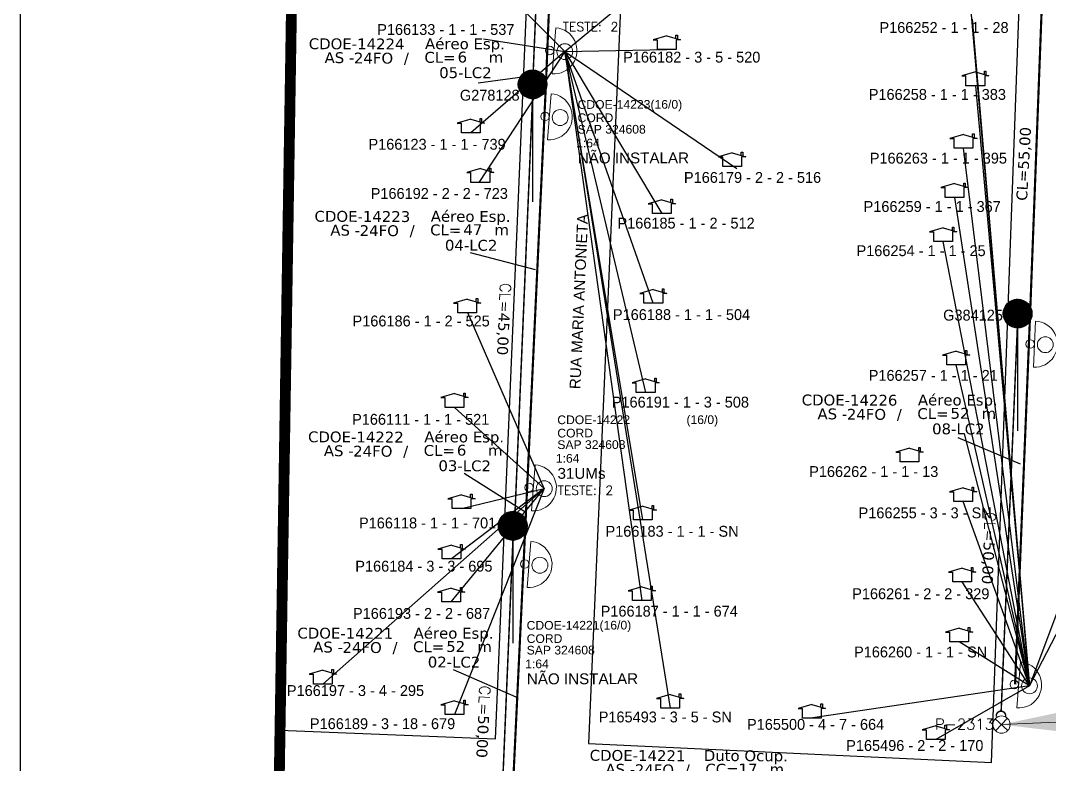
# Model space of a CAD drawing. Extents: x 4313 to 28038, y -9425 to 4777.
# Drawn here: x 12033 to 12980, y 3661 to 4346 of the extents above; entities that cross this region are included whole.
import ezdxf
from ezdxf.enums import TextEntityAlignment as Align

# ---------------------------------------------------------------- set-up
doc = ezdxf.new("R2010")
doc.units = ezdxf.units.DM
doc.header["$MEASUREMENT"] = 0
for name, color, linetype, lineweight in [('10.4-Postes', 1, 'Continuous', 0), ("20.0-LEGENDA DOS CDO'S", 1, 'Continuous', 0), ('20.2-CDO_POSTE', 1, 'Continuous', 5), ('20.6-CORDOALHA_SUPORTE', 7, 'Continuous', 25)]:
    doc.layers.add(name, color=color, linetype=linetype, lineweight=lineweight)
for name, color, linetype in [('CAP a instalar', 1, 'Continuous'), ('celulas gpon', 7, 'Continuous'), ('label_cabos', 7, 'Continuous'), ('locais', 7, 'Continuous'), ('locais legendas', 7, 'Continuous'), ('QUADRA', 7, 'Continuous'), ('Segmento de Logradouro Texto', 238, 'Continuous'), ('surveys', 7, 'Continuous'), ('surveys legendas', 7, 'Continuous')]:
    doc.layers.add(name, color=color, linetype=linetype)
doc.layers.add('DROP DE CLIENTE', color=140, linetype='Continuous', plot=False)
doc.styles.add('ARIAL', font='arial.ttf')
doc.styles.add('DIGICADE', font='arial.ttf')
doc.styles.add('ROMANS', font='romans.shx')
doc.styles.add('siredit', font='verdana.ttf')
doc.linetypes.add('FENCELINE1', pattern='A,0.25,-0.1,[133,ltypeshp.shx,S=0.1,R=0,X=-0.1,Y=0],-0.1,1', length=1.45)
doc.dimstyles.new('CC', dxfattribs={"dimtxt": 1, "dimasz": 2, "dimexe": 0.18, "dimexo": 0.0625, "dimgap": 0.09, "dimtad": 0, "dimdec": 0, "dimrnd": 1, "dimzin": 0, "dimdsep": 46, "dimtxsty": 'siredit', "dimblk": 'NONE', "dimcen": 0, "dimse1": 1, "dimse2": 1, "dimsd1": 1, "dimsd2": 1, "dimclrt": 7, "dimadec": 0, "dimazin": 0, "dimtfac": 1, "dimtdec": 0, "dimtofl": 0, "dimtmove": 0, "dimatfit": 3, "dimfxl": 0, "dimtolj": 1, "dimtzin": 0, "dimarcsym": 0})
doc.dimstyles.new('CL', dxfattribs={"dimtxt": 1, "dimasz": 2, "dimexe": 0.18, "dimexo": 0.0625, "dimgap": 0.09, "dimtad": 0, "dimdec": 0, "dimrnd": 1, "dimzin": 0, "dimdsep": 46, "dimtxsty": 'siredit', "dimblk": 'NONE', "dimcen": 0, "dimse1": 1, "dimse2": 1, "dimsd1": 1, "dimsd2": 1, "dimclrt": 7, "dimadec": 0, "dimazin": 0, "dimtfac": 1, "dimtdec": 0, "dimtofl": 0, "dimtmove": 0, "dimatfit": 3, "dimfxl": 0, "dimtolj": 1, "dimtzin": 0, "dimarcsym": 0})

# ---------------------------------------------------------------- blocks, each defined once
blk = doc.blocks.new('*X22')
at = {"color": 0}
for p, q in [((-0.679997, 0.416018), (-0.018018, 1.077997)), ((-0.679809, 0.433884), (-0.035884, 1.077809)), ((-0.679715, 0.398622), (-0.000622, 1.077715)), ((-0.67911, 0.452261), (-0.054261, 1.07711)), ((-0.678999, 0.381661), (0.016339, 1.076999)), ((-0.677877, 0.365105), (0.032895, 1.075877)), ((-0.677853, 0.471196), (-0.073196, 1.075853)), ((-0.676376, 0.348929), (0.049071, 1.074376)), ((-0.675978, 0.490748), (-0.092748, 1.073978)), ((-0.674518, 0.333109), (0.064891, 1.072518)), ((-0.673417, 0.510987), (-0.112987, 1.071417)), ((-0.672323, 0.317627), (0.080373, 1.070323)), ((-0.67008, 0.532002), (-0.134002, 1.06808)), ((-0.669809, 0.302463), (0.095537, 1.067809)), ((-0.666991, 0.287604), (0.110396, 1.064991)), ((-0.665856, 0.553903), (-0.155903, 1.063856)), ((-0.663883, 0.273034), (0.124966, 1.061883)), ((-0.660603, 0.576834), (-0.178834, 1.058603)), ((-0.660497, 0.258742), (0.139258, 1.058497)), ((-0.656846, 0.244715), (0.153285, 1.054846)), ((-0.654125, 0.600989), (-0.202989, 1.052125)), ((-0.652938, 0.230945), (0.167055, 1.050938)), ((-0.648783, 0.217422), (0.180578, 1.046783)), ((-0.646156, 0.626637), (-0.228637, 1.044156)), ((-0.64439, 0.204138), (0.193862, 1.04239)), ((-0.639766, 0.191085), (0.206915, 1.037766)), ((-0.636298, 0.654172), (-0.256172, 1.034298)), ((-0.634917, 0.178256), (0.219744, 1.032917)), ((-0.62985, 0.165645), (0.232355, 1.02785)), ((-0.624571, 0.153247), (0.244753, 1.022571)), ((-0.623925, 0.684222), (-0.286222, 1.021925)), ((-0.619084, 0.141056), (0.256944, 1.017084)), ((-0.613395, 0.129067), (0.268933, 1.011395)), ((-0.607932, 0.717893), (-0.319893, 1.005932)), ((-0.607508, 0.117277), (0.280723, 1.005508)), ((-0.601426, 0.10568), (0.29232, 0.999426)), ((-0.595154, 0.094275), (0.303725, 0.993154)), ((-0.588694, 0.083057), (0.314943, 0.986694)), ((-0.58596, 0.757543), (-0.359543, 0.98396)), ((-0.58205, 0.072024), (0.325976, 0.98005)), ((-0.575224, 0.061172), (0.336828, 0.973224)), ((-0.568219, 0.0505), (0.3475, 0.966219)), ((-0.561036, 0.040005), (0.357995, 0.959036)), ((-0.553678, 0.029685), (0.368315, 0.951678)), ((-0.550397, 0.810783), (-0.412783, 0.948397)), ((-0.546146, 0.01954), (0.37846, 0.944146)), ((-0.538442, 0.009566), (0.388434, 0.936442)), ((-0.530567, -0.000236), (0.398236, 0.928567)), ((-0.522522, -0.009869), (0.407869, 0.920522)), ((-0.514308, -0.019333), (0.417333, 0.912308)), ((-0.505925, -0.028628), (0.426628, 0.903925)), ((-0.497375, -0.037756), (0.435756, 0.895375)), ((-0.488657, -0.046715), (0.444715, 0.886657)), ((-0.479772, -0.055508), (0.453508, 0.877772)), ((-0.470719, -0.064133), (0.462133, 0.868719)), ((-0.461499, -0.07259), (0.47059, 0.859499)), ((-0.45211, -0.080879), (0.478879, 0.85011)), ((-0.442553, -0.089), (0.487, 0.840553)), ((-0.432826, -0.096951), (0.494951, 0.830826)), ((-0.422929, -0.104731), (0.502731, 0.820929)), ((-0.41286, -0.11234), (0.51034, 0.81086)), ((-0.402619, -0.119776), (0.517776, 0.800619)), ((-0.392202, -0.127037), (0.525037, 0.790202)), ((-0.381609, -0.134122), (0.532122, 0.779609)), ((-0.370838, -0.141028), (0.539028, 0.768838)), ((-0.359886, -0.147754), (0.545754, 0.757886)), ((-0.348751, -0.154296), (0.552296, 0.746751)), ((-0.337429, -0.160652), (0.558652, 0.735429)), ((-0.325919, -0.16682), (0.56482, 0.723919)), ((-0.314215, -0.172794), (0.570794, 0.712215)), ((-0.302316, -0.178572), (0.576572, 0.700316)), ((-0.290215, -0.184149), (0.582149, 0.688215)), ((-0.27791, -0.189522), (0.587522, 0.67591)), ((-0.265395, -0.194684), (0.592684, 0.663395)), ((-0.252664, -0.199631), (0.597631, 0.650664)), ((-0.239711, -0.204356), (0.602356, 0.637711)), ((-0.226531, -0.208853), (0.606853, 0.624531)), ((-0.213115, -0.213115), (0.611115, 0.611115)), ((-0.199456, -0.217134), (0.615134, 0.597456)), ((-0.185546, -0.220901), (0.618901, 0.583546)), ((-0.171373, -0.224406), (0.622406, 0.569373)), ((-0.156929, -0.22764), (0.62564, 0.554929)), ((-0.1422, -0.230589), (0.628589, 0.5402)), ((-0.127174, -0.23324), (0.63124, 0.525174)), ((-0.111836, -0.23558), (0.63358, 0.509836)), ((-0.096169, -0.23759), (0.63559, 0.494169)), ((-0.080154, -0.239253), (0.637253, 0.478154)), ((-0.06377, -0.240547), (0.638547, 0.46177)), ((-0.046993, -0.241448), (0.639448, 0.444993)), ((-0.029795, -0.241927), (0.639927, 0.427795)), ((-0.012144, -0.241953), (0.639953, 0.410144)), ((0.006, -0.241488), (0.639488, 0.392)), ((0.024679, -0.240486), (0.638486, 0.373321)), ((0.043948, -0.238895), (0.636895, 0.354052)), ((0.063871, -0.236649), (0.634649, 0.334129)), ((0.084528, -0.23367), (0.63167, 0.313472)), ((0.106018, -0.229858), (0.627858, 0.291982)), ((0.12847, -0.225084), (0.623084, 0.26953)), ((0.152051, -0.21918), (0.61718, 0.245949)), ((0.176993, -0.211916), (0.609916, 0.221007)), ((0.203627, -0.20296), (0.60096, 0.194373)), ((0.232456, -0.191808), (0.589808, 0.165544)), ((0.264325, -0.177617), (0.575617, 0.133675)), ((0.300865, -0.158754), (0.556754, 0.097135)), ((0.346227, -0.13107), (0.52907, 0.051773)), ((0.43272, -0.062254), (0.460254, -0.03472))]:
    blk.add_line(p, q, dxfattribs=at)
blk = doc.blocks.new('POLE_POLE')
at = {"color": 0}
blk.add_line((-0.0000002, -0.00000239), (-0.0000002, -0.00004983), dxfattribs=at)
blk.add_circle((-0.0000002, 0.00000418), 0.0000066, dxfattribs=at)
at = {"color": 0, "xscale": 1e-05, "yscale": 1e-05, "zscale": 1e-05}
blk.add_blockref('*X22', (0, 0), dxfattribs=at)
blk = doc.blocks.new('SURVEY_SURVEY')
for p, q in [((0, 0.00001268), (-0.00001257, 0.000009)), ((0, 0.00001268), (0.00001257, 0.000009)), ((0.00000843, 0.00001322), (0.00000976, 0.00001322)), ((0.00000843, 0.00001027), (0.00000843, 0.00001322)), ((0.00000976, 0.00001322), (0.00000975, 0.00000989)), ((-0.00001257, 0.000009), (-0.00000863, 0.000009)), ((-0.00000862, 0), (-0.00000862, 0.00000897)), ((0.00000862, 0), (-0.00000862, 0)), ((0.00000862, 0.00000901), (0.00000862, 0)), ((0.00001257, 0.000009), (0.00000862, 0.000009))]:
    blk.add_line(p, q)
blk = doc.blocks.new('CDOE_CT_POSTE')
at = {"layer": "20.0-LEGENDA DOS CDO'S", "color": 0, "style": 'ARIAL'}
for tag, p in [('CDO_N', (0.12, 5.248)), ('CORDOALHA', (0.122, 4.023)), ('SAP', (0.124, 2.961)), ('1:XX', (0.139, 1.231)), ('UMS', (0.141, 0.217))]:
    blk.add_attdef(tag, p, '', height=0.68, rotation=0.11799, dxfattribs=at)
blk.add_attdef('FIBRAS_UTILIZADAS', text='', height=0.68, rotation=0.11799, dxfattribs=at).set_placement((7.829, 5.263), align=Align.CENTER)
blk = doc.blocks.new('*U33')
at = {"color": 0}
blk.add_line((2.145, -0.582), (-2.104, -0.684), dxfattribs=at)
for centre, radius in [((-0.004, 0.376), 0.733), ((0.03, -1.026), 0.393)]:
    blk.add_circle(centre, radius, dxfattribs=at)
blk.add_arc((0.02, -0.633), 2.125, 1.37817, 181.37817, dxfattribs=at)
blk = doc.blocks.new('_None')
blk = doc.blocks.new('Teste  FTTH')
at = {"color": 0, "lineweight": 0, "style": 'ROMANS'}
for tag, p in [('TESTE', (-2.302, -0.29)), ('QTDE', (0.212, -0.29))]:
    blk.add_attdef(tag, p, '', height=0.48, dxfattribs=at)
for tag, p, flags in [('FID', (-2.227, -1.253), 1), ('FATOR', (-2.227, -2.028), 3), ('ID_ATIVIDADE', (-2.227, -2.716), 3)]:
    blk.add_attdef(tag, p, '', height=0.48, dxfattribs=dict(at, flags=flags))
blk = doc.blocks.new('*U105')
at = {"layer": '20.6-CORDOALHA_SUPORTE', "const_width": 0.139}
for points in [[(-20.841, -0.377, 1.175511), (-20.831, 0.471)], [(5.709, 0.466, 1.231752), (5.709, -0.38)]]:
    blk.add_lwpolyline(points, format="xyb", dxfattribs=at)
blk.add_lwpolyline([(-20.299, 0.041), (5.188, 0.043)], dxfattribs=at)
at = {"layer": '20.6-CORDOALHA_SUPORTE', "color": 0, "lineweight": 0, "style": 'ROMANS'}
blk.add_attdef('LANCE', text='', height=1, dxfattribs=at).set_placement((-0.538, -2.215), align=Align.RIGHT)
at = {"layer": '20.6-CORDOALHA_SUPORTE', "color": 0, "style": 'siredit'}
blk.add_attdef('QTDE', (-0.538, -2.215), '', height=1, rotation=359.69001, dxfattribs=at)
at = {"layer": '20.6-CORDOALHA_SUPORTE', "color": 0, "lineweight": 0, "style": 'ROMANS'}
for tag, p, flags in [('FATOR', (-5.196, -4.442), 3), ('ID_ATIVIDADE', (-5.201, -6.669), 3), ('FID', (-5.201, -8.896), 1)]:
    blk.add_attdef(tag, p, '', height=1, dxfattribs=dict(at, flags=flags))
blk = doc.blocks.new('*U106')
at = {"layer": '20.6-CORDOALHA_SUPORTE', "const_width": 0.139}
for points in [[(-20.841, -0.377, 1.175511), (-20.831, 0.471)], [(18.319, 0.465, 1.231752), (18.319, -0.382)]]:
    blk.add_lwpolyline(points, format="xyb", dxfattribs=at)
blk.add_lwpolyline([(-20.299, 0.041), (17.798, 0.041)], dxfattribs=at)
at = {"layer": '20.6-CORDOALHA_SUPORTE', "color": 0, "lineweight": 0, "style": 'ROMANS'}
blk.add_attdef('LANCE', text='', height=1, dxfattribs=at).set_placement((-0.538, -2.215), align=Align.RIGHT)
at = {"layer": '20.6-CORDOALHA_SUPORTE', "color": 0, "style": 'siredit'}
blk.add_attdef('QTDE', (-0.538, -2.215), '', height=1, rotation=359.69001, dxfattribs=at)
at = {"layer": '20.6-CORDOALHA_SUPORTE', "color": 0, "lineweight": 0, "style": 'ROMANS'}
for tag, p, flags in [('FATOR', (-5.196, -4.442), 3), ('ID_ATIVIDADE', (-5.201, -6.669), 3), ('FID', (-5.201, -8.896), 1)]:
    blk.add_attdef(tag, p, '', height=1, dxfattribs=dict(at, flags=flags))
blk = doc.blocks.new('*U107')
at = {"layer": '20.6-CORDOALHA_SUPORTE', "const_width": 0.139}
for points in [[(-20.841, -0.377, 1.175511), (-20.831, 0.471)], [(0.773, 0.467, 1.231752), (0.773, -0.379)]]:
    blk.add_lwpolyline(points, format="xyb", dxfattribs=at)
blk.add_lwpolyline([(-20.299, 0.041), (0.252, 0.044)], dxfattribs=at)
at = {"layer": '20.6-CORDOALHA_SUPORTE', "color": 0, "lineweight": 0, "style": 'ROMANS'}
blk.add_attdef('LANCE', text='', height=1, dxfattribs=at).set_placement((-0.538, -2.215), align=Align.RIGHT)
at = {"layer": '20.6-CORDOALHA_SUPORTE', "color": 0, "style": 'siredit'}
blk.add_attdef('QTDE', (-0.538, -2.215), '', height=1, rotation=359.69001, dxfattribs=at)
at = {"layer": '20.6-CORDOALHA_SUPORTE', "color": 0, "lineweight": 0, "style": 'ROMANS'}
for tag, p, flags in [('FATOR', (-5.196, -4.442), 3), ('ID_ATIVIDADE', (-5.201, -6.669), 3), ('FID', (-5.201, -8.896), 1)]:
    blk.add_attdef(tag, p, '', height=1, dxfattribs=dict(at, flags=flags))
blk = doc.blocks.new('*U108')
at = {"layer": '20.6-CORDOALHA_SUPORTE', "const_width": 0.139}
for points in [[(-20.841, -0.377, 1.175511), (-20.831, 0.471)], [(15.525, 0.465, 1.231752), (15.525, -0.381)]]:
    blk.add_lwpolyline(points, format="xyb", dxfattribs=at)
blk.add_lwpolyline([(-20.299, 0.041), (15.004, 0.042)], dxfattribs=at)
at = {"layer": '20.6-CORDOALHA_SUPORTE', "color": 0, "lineweight": 0, "style": 'ROMANS'}
blk.add_attdef('LANCE', text='', height=1, dxfattribs=at).set_placement((-0.538, -2.215), align=Align.RIGHT)
at = {"layer": '20.6-CORDOALHA_SUPORTE', "color": 0, "style": 'siredit'}
blk.add_attdef('QTDE', (-0.538, -2.215), '', height=1, rotation=359.69001, dxfattribs=at)
at = {"layer": '20.6-CORDOALHA_SUPORTE', "color": 0, "lineweight": 0, "style": 'ROMANS'}
for tag, p, flags in [('FATOR', (-5.196, -4.442), 3), ('ID_ATIVIDADE', (-5.201, -6.669), 3), ('FID', (-5.201, -8.896), 1)]:
    blk.add_attdef(tag, p, '', height=1, dxfattribs=dict(at, flags=flags))
blk = doc.blocks.new('Inst CB DT OCUP CFOA-SM-AS-80-TS-24')
at = {"layer": 'label_cabos', "color": 0, "style": 'siredit'}
for tag, flags, p in [('ID_ATIVIDADE', 3, (1.314, 2.672)), ('FATOR', 1, (11.56, 2.551))]:
    blk.add_attdef(tag, text='', height=1, rotation=359.69001, dxfattribs=dict(at, flags=flags)).set_placement(p, align=Align.MIDDLE_CENTER)
for tag, p in [('DESTINO_CABO', (3.131, 1.262)), ('TIPO_CABO', (13.108, 1.245)), ('TIPO_CABO', (1.762, -0.005)), ('CABO', (4.686, -0.052)), ('/', (7.714, -0.052)), ('LANCE', (10.909, 0.002)), ('UND', (15.964, 0.002)), ('FID', (13.148, -1.414))]:
    blk.add_attdef(tag, text='', height=1, rotation=359.69001, dxfattribs=at).set_placement(p, align=Align.MIDDLE_CENTER)
blk.add_attdef('QTDE', (12.429, -0.475), '', height=1, rotation=359.69001, dxfattribs=at)
blk = doc.blocks.new('Inst CB ESP CFOA-SM-AS-80-TS-24')
at = {"layer": 'label_cabos', "color": 0, "style": 'siredit'}
for tag, flags, p in [('ID_ATIVIDADE', 3, (1.314, 2.672)), ('FATOR', 1, (11.56, 2.551))]:
    blk.add_attdef(tag, text='', height=1, rotation=359.69001, dxfattribs=dict(at, flags=flags)).set_placement(p, align=Align.MIDDLE_CENTER)
for tag, p in [('DESTINO_CABO', (3.131, 1.262)), ('TIPO_CABO', (13.108, 1.245)), ('TIPO_CABO', (1.762, -0.005)), ('CABO', (4.686, -0.052)), ('/', (7.714, -0.052)), ('LANCE', (10.809, 0.002)), ('UND', (15.964, 0.002)), ('FID', (13.148, -1.414))]:
    blk.add_attdef(tag, text='', height=1, rotation=359.69001, dxfattribs=at).set_placement(p, align=Align.MIDDLE_CENTER)
blk.add_attdef('QTDE', (12.429, -0.475), '', height=1, rotation=359.69001, dxfattribs=at)
blk = doc.blocks.new('Inst CDOE-16 CAIXA DIST OPT CDOE 48F_16D C_SPL_2_1_8')
at = {"layer": "20.0-LEGENDA DOS CDO'S", "color": 0}
for tag, p, style, flags in [('ID_ATIVIDADE', (0.12, 6.472), 'ARIAL', 3), ('FATOR', (7.921, 6.472), 'ARIAL', 1), ('QTDE', (0.097, -1.17), 'DIGICADE', 3)]:
    blk.add_attdef(tag, p, '', height=0.8, rotation=0.11799, dxfattribs=dict(at, style=style, flags=flags))
at = {"layer": "20.0-LEGENDA DOS CDO'S", "color": 0, "style": 'ARIAL'}
for tag, p, height in [('FID', (0.12, 5.248), 0.8), ('CORDOALHA', (0.122, 4.023), 0.8), ('SAP', (0.124, 2.961), 0.8), ('1:XX', (-0.012, 1.7), 0.8), ('UMS', (0.141, 0.217), 1)]:
    blk.add_attdef(tag, p, '', height=height, rotation=0.11799, dxfattribs=at)
blk.add_attdef('FIBRAS_UTILIZADAS', text='', height=0.8, rotation=0.11799, dxfattribs=at).set_placement((13.479, 5.263), align=Align.CENTER)
blk = doc.blocks.new('*U84')
at = {"color": 1}
for p, q in [((-0.00000309, 0.00000689), (0.00000269, 0.00000147)), ((0.00000251, 0.00000707), (-0.00000291, 0.00000129))]:
    blk.add_line(p, q, dxfattribs=at)
at = {"color": 3}
blk.add_lwpolyline([(0.0001518, 0.00001112), (0.0003049, 0.00001112), (0.0003049, -0.00001409), (0.0001518, -0.00001409)], close=True, dxfattribs=at)
at = {"color": 1}
blk.add_circle((-0.0000002, 0.00000418), 0.00000396, dxfattribs=at)
at = {"color": 0, "insert": (0.00017341, 0.00000242), "char_height": 0.0000066585, "width": 0.0001153545, "attachment_point": 1, "style": 'ARIAL'}
blk.add_mtext('{\\C3;IMPLANTAR POSTE 300/8}', dxfattribs=at)
at = {"layer": '10.4-Postes', "lineweight": 0, "style": 'ROMANS'}
blk.add_attdef('FID', text='', height=0.000005, dxfattribs=at).set_placement((0.00000019, -0.00000608), align=Align.CENTER)
at = {"layer": '10.4-Postes', "lineweight": 0, "style": 'ROMANS', "flags": 3}
for tag, p in [('ID_ATIVIDADE', (-0.00000676, -0.00000863)), ('FATOR', (-0.00000189, -0.00001133)), ('QTDE', (-0.00000598, -0.00001404))]:
    blk.add_attdef(tag, p, '', height=0.00000209, dxfattribs=at)
at = {"color": 3}
blk.add_leader([(-0.0000002, 0.00000418), (0.0001518, 0.00001112)], dimstyle='CL', override={"dimgap": 0.09, "dimtad": 0}, dxfattribs=at)

msp = doc.modelspace()

# ---------------------------------------------------------------- linework, layer by layer
at = {"layer": 'CAP a instalar', "linetype": 'FENCELINE1', "ltscale": 5, "const_width": 2}
msp.add_lwpolyline([(12484.41, 3600.91), (12484.41, 3600.91), (12497.57, 3878.31), (12516.58, 4286.36), (12526.09, 4518.15), (12979.39, 4516.04), (12962.56, 4073.13), (12948.83, 3734.76)], dxfattribs=at)
at = {"layer": 'celulas gpon', "color": 116, "linetype": 'Continuous', "lineweight": 200, "const_width": 10}
msp.add_lwpolyline([(12285.76, 4580.62), (12270.67, 3629.02), (12218.75, 2467.4), (12700.51, 2439.47), (13210.23, 2417.99), (13201.71, 2111.36), (13633.55, 2100.63), (13632.64, 1804.7), (14695.37, 1771.14)], dxfattribs=at)
at = {"layer": 'Defpoints', "color": 3}
msp.add_lwpolyline([(12032.67, 4777.05), (18721.51, 4777.05), (18721.51, -449.82), (12032.67, -449.82)], close=True, dxfattribs=at)
at = {"layer": 'DROP DE CLIENTE'}
for points in [[(12534.04, 4317.38), (12663.74, 4424.8)], [(12903.56, 4408.11), (12962.09, 3733.51)], [(12534.04, 4317.38), (12462.27, 4389.84)], [(12962.09, 3733.51), (12909.66, 4347.19)], [(12459.19, 4329.1), (12534.04, 4317.38)], [(12534.04, 4317.38), (12447.55, 4242.53)], [(12534.04, 4317.38), (12454.82, 4197.02)], [(12534.04, 4317.38), (12627.98, 4319.29)], [(12534.04, 4317.38), (12631.09, 3712.81)], [(12534.04, 4317.38), (12604.87, 3812.06)], [(12534.04, 4317.38), (12623.36, 4168.28)], [(12615.56, 4085.86), (12534.04, 4317.38)], [(12534.04, 4317.38), (12608.5, 4003.5)], [(12605.94, 3886.28), (12534.04, 4317.38)], [(12534.04, 4317.38), (12692.47, 4209.69)], [(12912.23, 4286.05), (12962.09, 3733.51)], [(12962.09, 3733.51), (12901.31, 4228.37)], [(12893.06, 4183.21), (12962.09, 3733.51)], [(12962.09, 3733.51), (12882.7, 4142.52)], [(12515.07, 3915.03), (12444.8, 4076.96)], [(12962.09, 3733.51), (12894.58, 4029)], [(12515.07, 3915.03), (12432.52, 3989.83)], [(12962.09, 3733.51), (12902.36, 3965.47)], [(13047.62, 3961.19), (12962.09, 3733.51)], [(12515.07, 3915.03), (12311.13, 3735.17)], [(12429.44, 3810.79), (12515.07, 3915.03)], [(12515.07, 3915.03), (12429.57, 3850.33)], [(12515.07, 3915.03), (12432.52, 3707.14)], [(12515.07, 3915.03), (12432.52, 3707.14)], [(12438.87, 3896.71), (12515.07, 3915.03)], [(12962.09, 3733.51), (12900.91, 3903.09)], [(12962.09, 3733.51), (13038.51, 3880.46)], [(12962.09, 3733.51), (12900.12, 3829.21)], [(12962.09, 3733.51), (12897.28, 3773.9)], [(12962.09, 3733.51), (12760.27, 3703.69)], [(12962.09, 3733.51), (12875.76, 3684.04)]]:
    msp.add_lwpolyline(points, dxfattribs=at)
at = {"layer": 'QUADRA', "ltscale": 5e-05}
for points in [[(12271.63, 3692.68), (12470.08, 3684.75), (12505.34, 4515.85), (12284.15, 4523.12)], [(12591.98, 4513), (12555.93, 3680.53), (12927.02, 3663), (12957.82, 4500.97), (12591.98, 4513)]]:
    msp.add_lwpolyline(points, dxfattribs=at)

# ---------------------------------------------------------------- block references
at = {"layer": '10.4-Postes', "color": 0, "lineweight": 0}
ref = msp.add_blockref('*U84', (12936.76, 3689.47), dxfattribs=dict(at, xscale=1999999.99999932, yscale=1999999.99999932, zscale=1999999.99999932))
ref.add_attrib('FID', 'P-2313', dxfattribs={"lineweight": 0, "height": 10.008, "style": 'ROMANS'}).set_placement((12902.26, 3693.23), align=Align.CENTER)
at = {"layer": "20.0-LEGENDA DOS CDO'S", "lineweight": 0, "xscale": 17.50499999999995, "yscale": 17.50499999999995, "zscale": 17.50499999999995, "rotation": 0.004078562105398152}
for p in [(12572.39, 4341.19), (12567.69, 3914.45)]:
    msp.add_blockref('Teste  FTTH', p, dxfattribs=at).add_auto_attribs({'TESTE': 'TESTE:', 'QTDE': '2'})
at = {"layer": "20.0-LEGENDA DOS CDO'S", "color": 8}
ref = msp.add_blockref('CDOE_CT_POSTE', (12544.61, 4212.22), dxfattribs=dict(at, xscale=10, yscale=10, zscale=10))
ref.add_attrib('CDO_N', 'CDOE-14223', (12545.81, 4264.7), dxfattribs={"color": 0, "height": 8, "rotation": 0.11799, "style": 'ARIAL'})
ref.add_attrib('CORDOALHA', 'CORD', (12545.83, 4252.45), dxfattribs={"color": 0, "height": 8, "rotation": 0.11799, "style": 'ARIAL'})
ref.add_attrib('SAP', 'SAP 324608', (12545.85, 4241.84), dxfattribs={"color": 0, "height": 8, "rotation": 0.11799, "style": 'ARIAL'})
ref.add_attrib('1:XX', '1:64', (12544.49, 4229.22), dxfattribs={"color": 0, "height": 8, "rotation": 0.11799, "style": 'ARIAL'})
ref.add_attrib('UMS', 'NÃO INSTALAR', (12546.02, 4214.4), dxfattribs={"color": 0, "height": 10, "rotation": 0.11799, "style": 'ARIAL'})
ref.add_attrib('FIBRAS_UTILIZADAS', '   (16/0)', dxfattribs={"color": 0, "height": 8, "rotation": 0.11799, "style": 'ARIAL'}).set_placement((12622.9, 4264.86), align=Align.CENTER)
at = {"layer": "20.0-LEGENDA DOS CDO'S", "lineweight": 0, "xscale": 10, "yscale": 10, "zscale": 10}
msp.add_blockref('Inst CDOE-16 CAIXA DIST OPT CDOE 48F_16D C_SPL_2_1_8', (12525.91, 3921.92), dxfattribs=at).add_auto_attribs({'FID': 'CDOE-14222', 'CORDOALHA': 'CORD', 'SAP': 'SAP 324608', '1:XX': '1:64', 'UMS': '31UMs', 'FIBRAS_UTILIZADAS': '(16/0)'})
at = {"layer": "20.0-LEGENDA DOS CDO'S", "color": 8}
ref = msp.add_blockref('CDOE_CT_POSTE', (12497.69, 3732.71), dxfattribs=dict(at, xscale=10, yscale=10, zscale=10))
ref.add_attrib('CDO_N', 'CDOE-14221', (12498.88, 3785.19), dxfattribs={"color": 0, "height": 8, "rotation": 0.11799, "style": 'ARIAL'})
ref.add_attrib('CORDOALHA', 'CORD', (12498.91, 3772.94), dxfattribs={"color": 0, "height": 8, "rotation": 0.11799, "style": 'ARIAL'})
ref.add_attrib('SAP', 'SAP 324608', (12498.93, 3762.32), dxfattribs={"color": 0, "height": 8, "rotation": 0.11799, "style": 'ARIAL'})
ref.add_attrib('1:XX', '1:64', (12497.57, 3749.71), dxfattribs={"color": 0, "height": 8, "rotation": 0.11799, "style": 'ARIAL'})
ref.add_attrib('UMS', 'NÃO INSTALAR', (12499.09, 3734.88), dxfattribs={"color": 0, "height": 10, "rotation": 0.11799, "style": 'ARIAL'})
ref.add_attrib('FIBRAS_UTILIZADAS', '   (16/0)', dxfattribs={"color": 0, "height": 8, "rotation": 0.11799, "style": 'ARIAL'}).set_placement((12575.97, 3785.34), align=Align.CENTER)
at = {"layer": '20.2-CDO_POSTE', "color": 10, "xscale": 10, "yscale": 10, "zscale": 10, "rotation": 263.9667797306455}
for p in [(12530.3, 4317.74), (12511.33, 3915.38), (12958.34, 3733.86)]:
    msp.add_blockref('*U33', p, dxfattribs=at)
at = {"layer": '20.2-CDO_POSTE', "color": 8, "xscale": 10, "yscale": 10, "zscale": 10}
for p, rotation in [((12526.03, 4257.02), 263.9667797306455), ((12972.93, 4047.8), 266.0853318448115), ((12507.32, 3844.89), 263.9667797306455)]:
    msp.add_blockref('*U33', p, dxfattribs=dict(at, rotation=rotation))
at = {"layer": '20.6-CORDOALHA_SUPORTE', "color": 0, "lineweight": 0}
ref = msp.add_blockref('*U107', (12504.63, 4302.32), dxfattribs=dict(at, xscale=10, yscale=10, zscale=10, rotation=267.5816619483879))
ref.add_attrib('QTDE', '26,00', (12487.13, 4415.12), dxfattribs={"color": 0, "height": 10, "rotation": 267.27167, "style": 'siredit'})
ref.add_attrib('LANCE', 'CL=', dxfattribs={"color": 0, "lineweight": 0, "height": 10, "rotation": 267.58166, "style": 'ROMANS'}).set_placement((12487.13, 4415.12), align=Align.RIGHT)
at = {"layer": '20.6-CORDOALHA_SUPORTE', "color": 0, "lineweight": 0, "xscale": 10, "yscale": 10, "zscale": 10, "rotation": 267.5816619483879}
for name, p, values in [('*U106', (12495.28, 4070.94), {'QTDE': '45,00', 'LANCE': 'CL='}), ('*U108', (12941.92, 3860.12), {'QTDE': '50,00', 'LANCE': 'CL='})]:
    msp.add_blockref(name, p, dxfattribs=at).add_auto_attribs(values)
at = {"layer": '20.6-CORDOALHA_SUPORTE', "color": 0, "lineweight": 0}
ref = msp.add_blockref('*U105', (12477.23, 3664.45), dxfattribs=dict(at, xscale=10, yscale=10, zscale=10, rotation=267.5816619483879))
ref.add_attrib('QTDE', '50,00', (12454.35, 3706.59), dxfattribs={"color": 0, "height": 10, "rotation": 267.27167, "style": 'siredit'})
ref.add_attrib('LANCE', 'CL=', dxfattribs={"color": 0, "lineweight": 0, "height": 10, "rotation": 267.58166, "style": 'ROMANS'}).set_placement((12454.35, 3706.59), align=Align.RIGHT)
at = {"layer": 'label_cabos'}
ref = msp.add_blockref('Inst CB ESP CFOA-SM-AS-80-TS-24', (12310.97, 4311.84), dxfattribs=dict(at, xscale=10, yscale=10, zscale=10, rotation=0.1315642785740556))
ref.add_attrib('DESTINO_CABO', 'CDOE-14224', dxfattribs={"color": 0, "height": 10, "rotation": 359.82157, "style": 'siredit'}).set_placement((12342.26, 4324.53), align=Align.MIDDLE_CENTER)
ref.add_attrib('TIPO_CABO', 'Aéreo Esp.', dxfattribs={"color": 0, "height": 10, "rotation": 359.82157, "style": 'siredit'}).set_placement((12442.03, 4324.59), align=Align.MIDDLE_CENTER)
ref.add_attrib('CABO', '24FO', dxfattribs={"color": 0, "height": 10, "rotation": 359.82157, "style": 'siredit'}).set_placement((12357.83, 4311.43), align=Align.MIDDLE_CENTER)
ref.add_attrib('/', '/', dxfattribs={"color": 0, "height": 10, "rotation": 359.82157, "style": 'siredit'}).set_placement((12388.11, 4311.5), align=Align.MIDDLE_CENTER)
ref.add_attrib('TIPO_CABO', 'AS - ', dxfattribs={"color": 0, "height": 10, "rotation": 359.82157, "style": 'siredit'}).set_placement((12328.6, 4311.83), align=Align.MIDDLE_CENTER)
ref.add_attrib('FID', '05-LC2', dxfattribs={"color": 0, "height": 10, "rotation": 359.82157, "style": 'siredit'}).set_placement((12442.48, 4298), align=Align.MIDDLE_CENTER)
ref.add_attrib('LANCE', 'CL=', dxfattribs={"color": 0, "height": 10, "rotation": 359.82157, "style": 'siredit'}).set_placement((12419.06, 4312.1), align=Align.MIDDLE_CENTER)
ref.add_attrib('QTDE', '6', (12435.27, 4307.38), dxfattribs={"color": 0, "height": 10, "rotation": 359.82157, "style": 'siredit'})
ref.add_attrib('UND', 'm', dxfattribs={"color": 0, "height": 10, "rotation": 359.82157, "style": 'siredit'}).set_placement((12470.61, 4312.22), align=Align.MIDDLE_CENTER)
ref = msp.add_blockref('Inst CB ESP CFOA-SM-AS-80-TS-24', (12316.26, 4152.97), dxfattribs=dict(at, xscale=10, yscale=10, zscale=10, rotation=0.1315642785740556))
ref.add_attrib('DESTINO_CABO', 'CDOE-14223', dxfattribs={"color": 0, "height": 10, "rotation": 359.82157, "style": 'siredit'}).set_placement((12347.55, 4165.67), align=Align.MIDDLE_CENTER)
ref.add_attrib('TIPO_CABO', 'Aéreo Esp.', dxfattribs={"color": 0, "height": 10, "rotation": 359.82157, "style": 'siredit'}).set_placement((12447.32, 4165.72), align=Align.MIDDLE_CENTER)
ref.add_attrib('CABO', '24FO', dxfattribs={"color": 0, "height": 10, "rotation": 359.82157, "style": 'siredit'}).set_placement((12363.12, 4152.56), align=Align.MIDDLE_CENTER)
ref.add_attrib('/', '/', dxfattribs={"color": 0, "height": 10, "rotation": 359.82157, "style": 'siredit'}).set_placement((12393.4, 4152.63), align=Align.MIDDLE_CENTER)
ref.add_attrib('TIPO_CABO', 'AS - ', dxfattribs={"color": 0, "height": 10, "rotation": 359.82157, "style": 'siredit'}).set_placement((12333.89, 4152.97), align=Align.MIDDLE_CENTER)
ref.add_attrib('FID', '04-LC2', dxfattribs={"color": 0, "height": 10, "rotation": 359.82157, "style": 'siredit'}).set_placement((12447.77, 4139.13), align=Align.MIDDLE_CENTER)
ref.add_attrib('LANCE', 'CL=', dxfattribs={"color": 0, "height": 10, "rotation": 359.82157, "style": 'siredit'}).set_placement((12424.35, 4153.23), align=Align.MIDDLE_CENTER)
ref.add_attrib('QTDE', '47', (12440.56, 4148.51), dxfattribs={"color": 0, "height": 10, "rotation": 359.82157, "style": 'siredit'})
ref.add_attrib('UND', 'm', dxfattribs={"color": 0, "height": 10, "rotation": 359.82157, "style": 'siredit'}).set_placement((12475.9, 4153.35), align=Align.MIDDLE_CENTER)
ref = msp.add_blockref('Inst CB ESP CFOA-SM-AS-80-TS-24', (12765.04, 3983.87), dxfattribs=dict(at, xscale=10, yscale=10, zscale=10, rotation=0.1315642785740556))
ref.add_attrib('DESTINO_CABO', 'CDOE-14226', dxfattribs={"color": 0, "height": 10, "rotation": 359.82157, "style": 'siredit'}).set_placement((12796.32, 3996.57), align=Align.MIDDLE_CENTER)
ref.add_attrib('TIPO_CABO', 'Aéreo Esp.', dxfattribs={"color": 0, "height": 10, "rotation": 359.82157, "style": 'siredit'}).set_placement((12896.09, 3996.62), align=Align.MIDDLE_CENTER)
ref.add_attrib('CABO', '24FO', dxfattribs={"color": 0, "height": 10, "rotation": 359.82157, "style": 'siredit'}).set_placement((12811.9, 3983.46), align=Align.MIDDLE_CENTER)
ref.add_attrib('/', '/', dxfattribs={"color": 0, "height": 10, "rotation": 359.82157, "style": 'siredit'}).set_placement((12842.18, 3983.53), align=Align.MIDDLE_CENTER)
ref.add_attrib('TIPO_CABO', 'AS - ', dxfattribs={"color": 0, "height": 10, "rotation": 359.82157, "style": 'siredit'}).set_placement((12782.66, 3983.86), align=Align.MIDDLE_CENTER)
ref.add_attrib('FID', '08-LC2', dxfattribs={"color": 0, "height": 10, "rotation": 359.82157, "style": 'siredit'}).set_placement((12896.55, 3970.03), align=Align.MIDDLE_CENTER)
ref.add_attrib('LANCE', 'CL=', dxfattribs={"color": 0, "height": 10, "rotation": 359.82157, "style": 'siredit'}).set_placement((12873.13, 3984.13), align=Align.MIDDLE_CENTER)
ref.add_attrib('QTDE', '52', (12889.34, 3979.41), dxfattribs={"color": 0, "height": 10, "rotation": 359.82157, "style": 'siredit'})
ref.add_attrib('UND', 'm', dxfattribs={"color": 0, "height": 10, "rotation": 359.82157, "style": 'siredit'}).set_placement((12924.68, 3984.25), align=Align.MIDDLE_CENTER)
ref = msp.add_blockref('Inst CB ESP CFOA-SM-AS-80-TS-24', (12310.29, 3949.92), dxfattribs=dict(at, xscale=10, yscale=10, zscale=10, rotation=0.1315642785740556))
ref.add_attrib('DESTINO_CABO', 'CDOE-14222', dxfattribs={"color": 0, "height": 10, "rotation": 359.82157, "style": 'siredit'}).set_placement((12341.58, 3962.62), align=Align.MIDDLE_CENTER)
ref.add_attrib('TIPO_CABO', 'Aéreo Esp.', dxfattribs={"color": 0, "height": 10, "rotation": 359.82157, "style": 'siredit'}).set_placement((12441.34, 3962.67), align=Align.MIDDLE_CENTER)
ref.add_attrib('CABO', '24FO', dxfattribs={"color": 0, "height": 10, "rotation": 359.82157, "style": 'siredit'}).set_placement((12357.15, 3949.51), align=Align.MIDDLE_CENTER)
ref.add_attrib('/', '/', dxfattribs={"color": 0, "height": 10, "rotation": 359.82157, "style": 'siredit'}).set_placement((12387.43, 3949.58), align=Align.MIDDLE_CENTER)
ref.add_attrib('TIPO_CABO', 'AS - ', dxfattribs={"color": 0, "height": 10, "rotation": 359.82157, "style": 'siredit'}).set_placement((12327.91, 3949.92), align=Align.MIDDLE_CENTER)
ref.add_attrib('FID', '03-LC2', dxfattribs={"color": 0, "height": 10, "rotation": 359.82157, "style": 'siredit'}).set_placement((12441.8, 3936.08), align=Align.MIDDLE_CENTER)
ref.add_attrib('LANCE', 'CL=', dxfattribs={"color": 0, "height": 10, "rotation": 359.82157, "style": 'siredit'}).set_placement((12418.38, 3950.19), align=Align.MIDDLE_CENTER)
ref.add_attrib('QTDE', '6', (12434.59, 3945.46), dxfattribs={"color": 0, "height": 10, "rotation": 359.82157, "style": 'siredit'})
ref.add_attrib('UND', 'm', dxfattribs={"color": 0, "height": 10, "rotation": 359.82157, "style": 'siredit'}).set_placement((12469.93, 3950.31), align=Align.MIDDLE_CENTER)
ref = msp.add_blockref('Inst CB ESP CFOA-SM-AS-80-TS-24', (12300.48, 3769.2), dxfattribs=dict(at, xscale=10, yscale=10, zscale=10, rotation=0.1315642785740556))
ref.add_attrib('DESTINO_CABO', 'CDOE-14221', dxfattribs={"color": 0, "height": 10, "rotation": 359.82157, "style": 'siredit'}).set_placement((12331.76, 3781.9), align=Align.MIDDLE_CENTER)
ref.add_attrib('TIPO_CABO', 'Aéreo Esp.', dxfattribs={"color": 0, "height": 10, "rotation": 359.82157, "style": 'siredit'}).set_placement((12431.53, 3781.95), align=Align.MIDDLE_CENTER)
ref.add_attrib('CABO', '24FO', dxfattribs={"color": 0, "height": 10, "rotation": 359.82157, "style": 'siredit'}).set_placement((12347.33, 3768.79), align=Align.MIDDLE_CENTER)
ref.add_attrib('/', '/', dxfattribs={"color": 0, "height": 10, "rotation": 359.82157, "style": 'siredit'}).set_placement((12377.62, 3768.86), align=Align.MIDDLE_CENTER)
ref.add_attrib('TIPO_CABO', 'AS - ', dxfattribs={"color": 0, "height": 10, "rotation": 359.82157, "style": 'siredit'}).set_placement((12318.1, 3769.2), align=Align.MIDDLE_CENTER)
ref.add_attrib('FID', '02-LC2', dxfattribs={"color": 0, "height": 10, "rotation": 359.82157, "style": 'siredit'}).set_placement((12431.98, 3755.36), align=Align.MIDDLE_CENTER)
ref.add_attrib('LANCE', 'CL=', dxfattribs={"color": 0, "height": 10, "rotation": 359.82157, "style": 'siredit'}).set_placement((12408.57, 3769.47), align=Align.MIDDLE_CENTER)
ref.add_attrib('QTDE', '52', (12424.77, 3764.74), dxfattribs={"color": 0, "height": 10, "rotation": 359.82157, "style": 'siredit'})
ref.add_attrib('UND', 'm', dxfattribs={"color": 0, "height": 10, "rotation": 359.82157, "style": 'siredit'}).set_placement((12460.12, 3769.59), align=Align.MIDDLE_CENTER)
at = {"layer": 'label_cabos', "color": 0, "lineweight": 0}
ref = msp.add_blockref('Inst CB DT OCUP CFOA-SM-AS-80-TS-24', (12569.73, 3656.7), dxfattribs=dict(at, xscale=10, yscale=10, zscale=10))
ref.add_attrib('DESTINO_CABO', 'CDOE-14221', dxfattribs={"color": 0, "height": 10, "rotation": 359.69001, "style": 'siredit'}).set_placement((12601.04, 3669.32), align=Align.MIDDLE_CENTER)
ref.add_attrib('CABO', '24FO', dxfattribs={"color": 0, "height": 10, "rotation": 359.69001, "style": 'siredit'}).set_placement((12616.58, 3656.18), align=Align.MIDDLE_CENTER)
ref.add_attrib('TIPO_CABO', 'Duto Ocup.', dxfattribs={"color": 0, "height": 10, "rotation": 359.69001, "style": 'siredit'}).set_placement((12700.81, 3669.15), align=Align.MIDDLE_CENTER)
ref.add_attrib('/', '/', dxfattribs={"color": 0, "height": 10, "rotation": 359.69001, "style": 'siredit'}).set_placement((12646.87, 3656.18), align=Align.MIDDLE_CENTER)
ref.add_attrib('TIPO_CABO', 'AS - ', dxfattribs={"color": 0, "height": 10, "rotation": 359.69001, "style": 'siredit'}).set_placement((12587.35, 3656.65), align=Align.MIDDLE_CENTER)
ref.add_attrib('FID', '01-LC2', dxfattribs={"color": 0, "height": 10, "rotation": 359.69001, "style": 'siredit'}).set_placement((12701.2, 3642.56), align=Align.MIDDLE_CENTER)
ref.add_attrib('LANCE', 'CC=', dxfattribs={"color": 0, "height": 10, "rotation": 359.69001, "style": 'siredit'}).set_placement((12678.82, 3656.71), align=Align.MIDDLE_CENTER)
ref.add_attrib('QTDE', '17', (12694.01, 3651.95), dxfattribs={"color": 0, "height": 10, "rotation": 359.69001, "style": 'siredit'})
ref.add_attrib('UND', 'm', dxfattribs={"color": 0, "height": 10, "rotation": 359.69001, "style": 'siredit'}).set_placement((12729.37, 3656.71), align=Align.MIDDLE_CENTER)
at = {"layer": 'locais', "color": 10, "xscale": 2000000, "yscale": 2000000, "zscale": 2000000}
for p in [(12504.75, 4278.89), (12951.6, 4067.84), (12486.42, 3872.47)]:
    msp.add_blockref('POLE_POLE', p, dxfattribs=at)
at = {"layer": 'surveys', "color": 255, "xscale": 1000000, "yscale": 1000000, "zscale": 1000000}
for p in [(12627.98, 4319.29), (12688.19, 4211.54), (12456.21, 4197.02), (12623.36, 4168.28), (12444.08, 4076.96), (12608.5, 4003.5), (12900.91, 3903.09), (12429.57, 3850.33), (12900.12, 3829.21), (12429.44, 3810.79), (12311.13, 3735.17), (12631.09, 3712.81), (12432.52, 3707.14), (12761.59, 3703.69), (12875.76, 3684.04)]:
    msp.add_blockref('SURVEY_SURVEY', p, dxfattribs=at)
at = {"layer": 'surveys', "color": 151, "xscale": 1000000, "yscale": 1000000, "zscale": 1000000}
for p in [(12912.23, 4286.05), (12447.55, 4242.53), (12901.31, 4228.37), (12893.06, 4183.21), (12882.7, 4142.52), (12615.56, 4085.86), (12894.58, 4029), (12432.52, 3989.83), (12851.64, 3939.69), (12438.87, 3896.71), (12605.94, 3886.28), (12604.87, 3812.06), (12897.28, 3773.9)]:
    msp.add_blockref('SURVEY_SURVEY', p, dxfattribs=at)

# ---------------------------------------------------------------- texts
at = {"layer": 'celulas gpon', "style": 'siredit'}
msp.add_text('CL=55,00', height=10, rotation=86.87361, dxfattribs=at).set_placement((12959.84, 4179.85))
at = {"layer": 'locais legendas', "color": 10}
for s, p in [('G278128', (12437.37, 4272.27)), ('G384125', (12882.59, 4069.77))]:
    msp.add_text(s, height=10, dxfattribs=at).set_placement(p)
at = {"layer": 'Segmento de Logradouro Texto', "color": 7, "linetype": 'Continuous', "insert": (12538.31, 4006.88), "char_height": 10, "width": 164.2701, "attachment_point": 1, "rotation": 87.40922, "style": 'DIGICADE'}
msp.add_mtext('\\fArial|b0|i0|c0|p34;\\W1.0000000000;\\T1.0000000000;\\o\\lRUA MARIA ANTONIETA', dxfattribs=at)
at = {"layer": 'surveys legendas', "color": 0}
for s, p in [('P166133 - 1 - 1 - 537', (12361.23, 4332.77)), ('P166252 - 1 - 1 - 28', (12823.89, 4334.6)), ('P166182 - 3 - 5 - 520', (12587.78, 4307.31)), ('P166258 - 1 - 1 - 383', (12814.04, 4273.01)), ('P166123 - 1 - 1 - 739', (12353.17, 4227.1)), ('P166263 - 1 - 1 - 395', (12814.98, 4214.32)), ('P166179 - 2 - 2 - 516', (12643.79, 4196.56)), ('P166192 - 2 - 2 - 723', (12355.21, 4181.82)), ('P166259 - 1 - 1 - 367', (12809.29, 4169.8)), ('P166185 - 1 - 2 - 512', (12582.56, 4154.5)), ('P166254 - 1 - 1 - 25', (12802.77, 4129.1)), ('P166188 - 1 - 1 - 504', (12578.36, 4070.28)), ('P166186 - 1 - 2 - 525', (12338.5, 4064.38)), ('P166257 - 1 - 1 - 21', (12814, 4014.31)), ('P166191 - 1 - 3 - 508', (12577.31, 3989.72)), ('P166111 - 1 - 1 - 521', (12338.08, 3973.86)), ('P166262 - 1 - 1 - 13', (12759.16, 3925.76)), ('P166255 - 3 - 3 - SN', (12804.69, 3887.74)), ('P166118 - 1 - 1 - 701', (12344.44, 3878.45)), ('P166183 - 1 - 1 - SN', (12571.52, 3870.78)), ('P166184 - 3 - 3 - 695', (12341.02, 3838.66)), ('P166261 - 2 - 2 - 329', (12798.78, 3813.29)), ('P166193 - 2 - 2 - 687', (12338.89, 3795.18)), ('P166187 - 1 - 1 - 674', (12567.07, 3797.23)), ('P166260 - 1 - 1 - SN', (12800.49, 3759.68)), ('P166197 - 3 - 4 - 295', (12278.01, 3724.14)), ('P165493 - 3 - 5 - SN', (12565.25, 3699.84)), ('P166189 - 3 - 18 - 679', (12299.25, 3693.66)), ('P165500 - 4 - 7 - 664', (12701.88, 3693.01)), ('P165496 - 2 - 2 - 170', (12793.26, 3673.56))]:
    msp.add_text(s, height=10, dxfattribs=at).set_placement(p)

# ---------------------------------------------------------------- leaders
at = {"layer": 'label_cabos'}
for points in [[(12513.22, 4296.4), (12454.06, 4288.45)], [(12506.95, 4116.36), (12447.16, 4132.07)], [(12953.87, 3937.61), (12896.55, 3961.81)], [(12498.03, 3893.16), (12441.19, 3929.03)], [(12489.31, 3722.94), (12431.37, 3748.3)]]:
    msp.add_leader(points, dimstyle='CC', override={"dimgap": 0.09, "dimtad": 0}, dxfattribs=at)

doc.saveas('drawing.dxf')
